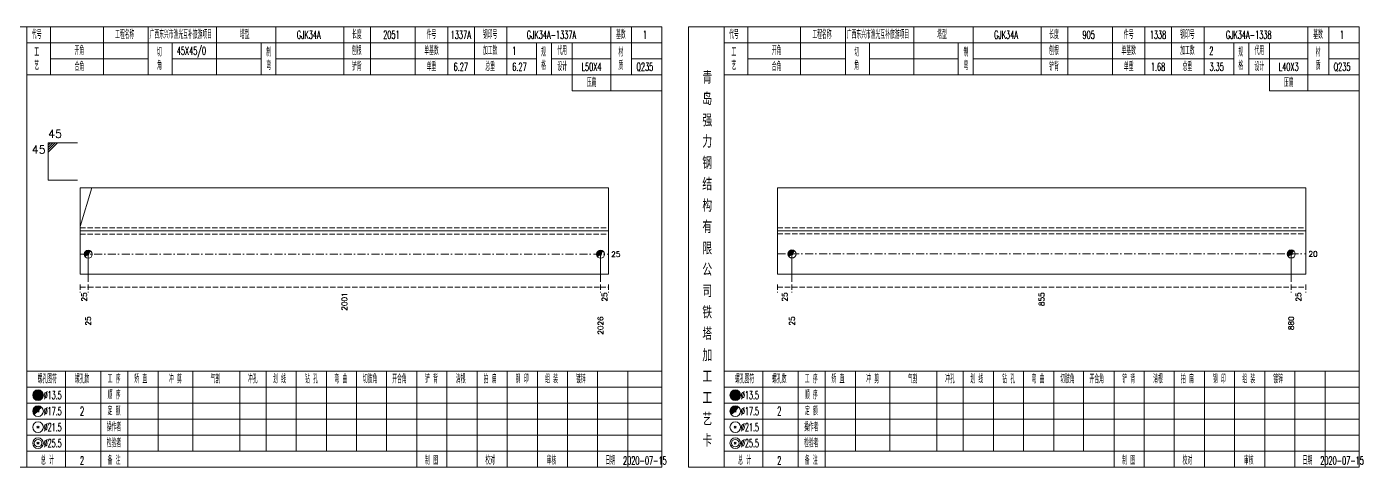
# Model space of a CAD drawing. Extents: x 0 to 2606, y -377 to 6479.
# Drawn here: x 275 to 776, y 175 to 340 of the extents above; entities that cross this region are included whole.
import ezdxf
from ezdxf.enums import TextEntityAlignment as Align

# ---------------------------------------------------------------- set-up
doc = ezdxf.new("R2010")
doc.units = 0
doc.header["$MEASUREMENT"] = 0
doc.linetypes.add('一点画线', pattern=[5.2, 3, -1, 0.2, -1])
doc.linetypes.add('虚线', pattern=[2.75, 2, -0.75])
doc.layers.get('0').update_dxf_attribs({"linetype": 'CONTINUOUS', "lineweight": 25})
doc.layers.add('1', color=7, linetype='CONTINUOUS', lineweight=25)
doc.layers.add('4', color=7, linetype='CONTINUOUS', lineweight=25)
doc.styles.get("Standard").update_dxf_attribs({"font": 'simplex.shx', "width": 0.7, "height": 3, "bigfont": 'gbhzfs.shx'})

msp = doc.modelspace()

# ---------------------------------------------------------------- linework, layer by layer
at = {"color": 7, "linetype": 'Continuous', "lineweight": 13}
for p, q in [((282.7, 296.5), (293.7, 296.5)), ((282.7, 282.5), (282.7, 296.5)), ((283.57, 296.5), (282.7, 295.62)), ((284.45, 296.5), (282.7, 294.75)), ((285.32, 296.5), (282.7, 293.88)), ((286.2, 296.5), (282.7, 293)), ((282.7, 282.5), (293.7, 282.5)), ((294.7, 265.12), (299.05, 279.7)), ((297.7, 254.8), (297.7, 244.5)), ((489.8, 254.8), (489.8, 244.5)), ((561.57, 254.88), (561.57, 244.5)), ((748.73, 254.88), (748.73, 244.5))]:
    msp.add_line(p, q, dxfattribs=at)
at = {"color": 7, "linetype": 'Continuous', "lineweight": 18}
for p, q in [((294.7, 279.7), (294.7, 247.3)), ((294.7, 279.7), (492.8, 279.7)), ((492.8, 279.7), (492.8, 247.3)), ((556.1, 279.62), (556.1, 247.38)), ((556.1, 279.62), (754.2, 279.62)), ((754.2, 279.62), (754.2, 247.38)), ((294.7, 263.5), (492.8, 263.5)), ((556.1, 263.5), (754.2, 263.5))]:
    msp.add_line(p, q, dxfattribs=at)
at = {"color": 1, "linetype": '虚线', "lineweight": 18}
for p, q in [((294.7, 264.7), (492.8, 264.7)), ((294.7, 262.3), (492.8, 262.3)), ((556.1, 264.62), (754.2, 264.62)), ((556.1, 262.38), (754.2, 262.38))]:
    msp.add_line(p, q, dxfattribs=at)
at = {"color": 3, "linetype": '一点画线', "lineweight": 13}
for p, q in [((294.7, 254.8), (492.8, 254.8)), ((556.1, 254.88), (754.2, 254.88))]:
    msp.add_line(p, q, dxfattribs=at)
at = {"color": 8, "linetype": '虚线', "lineweight": 9}
for p, q in [((294.7, 243.5), (294.7, 240.5)), ((294.7, 242.5), (297.7, 242.5)), ((297.7, 243.5), (297.7, 240.5)), ((297.7, 243.5), (297.7, 240.5)), ((297.7, 242.5), (489.8, 242.5)), ((489.8, 243.5), (489.8, 240.5)), ((489.8, 243.5), (489.8, 240.5)), ((489.8, 242.5), (492.8, 242.5)), ((492.8, 243.5), (492.8, 240.5)), ((556.1, 243.5), (556.1, 240.5)), ((556.1, 242.5), (561.57, 242.5)), ((561.57, 243.5), (561.57, 240.5)), ((561.57, 243.5), (561.57, 240.5)), ((561.57, 242.5), (748.73, 242.5)), ((748.73, 243.5), (748.73, 240.5)), ((748.73, 243.5), (748.73, 240.5)), ((748.73, 242.5), (754.2, 242.5)), ((754.2, 243.5), (754.2, 240.5))]:
    msp.add_line(p, q, dxfattribs=at)
at = {"layer": '1', "color": 7, "linetype": 'Continuous', "lineweight": 0}
for p, q in [((297.4, 254.5), (298, 255.1)), ((297.4, 255.1), (298, 254.5)), ((489.5, 254.5), (490.1, 255.1)), ((489.5, 255.1), (490.1, 254.5)), ((561.27, 254.57), (561.87, 255.18)), ((561.27, 255.18), (561.87, 254.57)), ((748.43, 254.57), (749.03, 255.18)), ((748.43, 255.18), (749.03, 254.57))]:
    msp.add_line(p, q, dxfattribs=at)
at = {"layer": '1', "color": 7, "linetype": 'Continuous', "lineweight": 18}
for p, q in [((294.7, 247.3), (492.8, 247.3)), ((556.1, 247.38), (754.2, 247.38))]:
    msp.add_line(p, q, dxfattribs=at)
at = {"layer": '1', "color": 7, "linetype": 'Continuous', "lineweight": 13}
for centre in [(297.7, 254.8), (489.8, 254.8), (561.57, 254.88), (748.73, 254.88)]:
    msp.add_circle(centre, 1.5, dxfattribs=at)
for centre, radius in [((297.7, 254.8), 1.35), ((297.7, 254.8), 1.2), ((297.7, 254.8), 1.05), ((297.7, 254.8), 0.9), ((489.8, 254.8), 1.35), ((489.8, 254.8), 1.2), ((489.8, 254.8), 1.05), ((489.8, 254.8), 0.9), ((561.57, 254.88), 1.35), ((561.57, 254.88), 1.2), ((561.57, 254.88), 1.05), ((561.57, 254.88), 0.9), ((561.57, 254.88), 0.75), ((748.73, 254.88), 1.35), ((748.73, 254.88), 1.2), ((748.73, 254.88), 1.05), ((748.73, 254.88), 0.9), ((748.73, 254.88), 0.75), ((297.7, 254.8), 0.75), ((297.7, 254.8), 0.6), ((297.7, 254.8), 0.45), ((297.7, 254.8), 0.3), ((297.7, 254.8), 0.15), ((489.8, 254.8), 0.75), ((489.8, 254.8), 0.6), ((489.8, 254.8), 0.45), ((489.8, 254.8), 0.3), ((489.8, 254.8), 0.15), ((561.57, 254.88), 0.6), ((561.57, 254.88), 0.45), ((561.57, 254.88), 0.3), ((561.57, 254.88), 0.15), ((748.73, 254.88), 0.6), ((748.73, 254.88), 0.45), ((748.73, 254.88), 0.3), ((748.73, 254.88), 0.15)]:
    msp.add_arc(centre, radius, 45, 225, dxfattribs=at)
at = {"layer": '4', "color": 1, "linetype": 'Continuous', "lineweight": 18}
for p, q in [((274.7, 175), (274.7, 340)), ((283.6, 322), (283.6, 340)), ((303.4, 322), (303.4, 340)), ((320.2, 322), (320.2, 340)), ((345.8, 322), (345.8, 340)), ((368.1, 322), (368.1, 340)), ((393.6, 322), (393.6, 340)), ((403.6, 322), (403.6, 340)), ((420.3, 322), (420.3, 340)), ((432.5, 322), (432.5, 340)), ((442.5, 322), (442.5, 340)), ((454.7, 322), (454.7, 340)), ((493.6, 316), (493.6, 340)), ((501.4, 322), (501.4, 340)), ((536.1, 175), (536.1, 340)), ((545, 322), (545, 340)), ((564.8, 322), (564.8, 340)), ((581.6, 322), (581.6, 340)), ((607.2, 322), (607.2, 340)), ((629.5, 322), (629.5, 340)), ((655, 322), (655, 340)), ((665, 322), (665, 340)), ((681.7, 322), (681.7, 340)), ((693.9, 322), (693.9, 340)), ((703.9, 322), (703.9, 340)), ((716.1, 322), (716.1, 340)), ((755, 316), (755, 340)), ((762.8, 322), (762.8, 340)), ((274.7, 334), (512.8, 334)), ((329.2, 322), (329.2, 334)), ((362.5, 322), (362.5, 334)), ((465.8, 322), (465.8, 334)), ((471.4, 322), (471.4, 334)), ((479.2, 316), (479.2, 334)), ((536.1, 334), (774.2, 334)), ((590.6, 322), (590.6, 334)), ((623.9, 322), (623.9, 334)), ((727.2, 322), (727.2, 334)), ((732.8, 322), (732.8, 334)), ((740.6, 316), (740.6, 334)), ((283.6, 328), (320.2, 328)), ((329.2, 328), (362.5, 328)), ((368.1, 328), (465.8, 328)), ((471.4, 328), (493.6, 328)), ((501.4, 328), (512.8, 328)), ((545, 328), (581.6, 328)), ((590.6, 328), (623.9, 328)), ((629.5, 328), (727.2, 328)), ((732.8, 328), (755, 328)), ((762.8, 328), (774.2, 328)), ((274.7, 322), (512.8, 322)), ((536.1, 322), (774.2, 322)), ((479.2, 316), (512.8, 316)), ((740.6, 316), (774.2, 316)), ((274.7, 211), (512.8, 211)), ((289.2, 175), (289.2, 211)), ((302.5, 175), (302.5, 211)), ((312.6, 175), (312.6, 211)), ((324, 181), (324, 211)), ((336.9, 181), (336.9, 211)), ((354.5, 181), (354.5, 211)), ((364.4, 181), (364.4, 211)), ((375.7, 181), (375.7, 211)), ((387, 181), (387, 211)), ((398.3, 181), (398.3, 211)), ((409.5, 181), (409.5, 211)), ((420.9, 181), (420.9, 211)), ((432.2, 181), (432.2, 211)), ((443.5, 181), (443.5, 211)), ((454.8, 181), (454.8, 211)), ((466.1, 181), (466.1, 211)), ((477.4, 181), (477.4, 211)), ((488.7, 181), (488.7, 211)), ((500, 181), (500, 211)), ((536.1, 211), (774.2, 211)), ((550.6, 175), (550.6, 211)), ((563.9, 175), (563.9, 211)), ((574, 175), (574, 211)), ((585.4, 181), (585.4, 211)), ((598.3, 181), (598.3, 211)), ((615.9, 181), (615.9, 211)), ((625.8, 181), (625.8, 211)), ((637.1, 181), (637.1, 211)), ((648.4, 181), (648.4, 211)), ((659.7, 181), (659.7, 211)), ((670.9, 181), (670.9, 211)), ((682.3, 181), (682.3, 211)), ((693.6, 181), (693.6, 211)), ((704.9, 181), (704.9, 211)), ((716.2, 181), (716.2, 211)), ((727.5, 181), (727.5, 211)), ((738.8, 181), (738.8, 211)), ((750.1, 181), (750.1, 211)), ((761.4, 181), (761.4, 211)), ((274.7, 205), (512.8, 205)), ((536.1, 205), (774.2, 205)), ((274.7, 199), (512.8, 199)), ((536.1, 199), (774.2, 199)), ((274.7, 193), (512.8, 193)), ((536.1, 193), (774.2, 193)), ((274.7, 187), (512.8, 187)), ((536.1, 187), (774.2, 187)), ((274.7, 181), (512.8, 181)), ((420.9, 175), (420.9, 181)), ((432.2, 175), (432.2, 181)), ((443.5, 175), (443.5, 181)), ((454.8, 175), (454.8, 181)), ((466.1, 175), (466.1, 181)), ((477.4, 175), (477.4, 181)), ((488.7, 175), (488.7, 181)), ((500, 175), (500, 181)), ((536.1, 181), (774.2, 181)), ((682.3, 175), (682.3, 181)), ((693.6, 175), (693.6, 181)), ((704.9, 175), (704.9, 181)), ((716.2, 175), (716.2, 181)), ((727.5, 175), (727.5, 181)), ((738.8, 175), (738.8, 181)), ((750.1, 175), (750.1, 181)), ((761.4, 175), (761.4, 181))]:
    msp.add_line(p, q, dxfattribs=at)
at = {"layer": '4', "color": 7, "linetype": 'Continuous', "lineweight": 13}
for p, q in [((278.7, 201.8), (279.1, 202.2)), ((279.1, 201.8), (278.7, 202.2)), ((540.1, 201.8), (540.5, 202.2)), ((540.5, 201.8), (540.1, 202.2)), ((278.5, 189.6), (279.3, 190.4)), ((279.3, 189.6), (278.5, 190.4)), ((539.9, 189.6), (540.7, 190.4)), ((540.7, 189.6), (539.9, 190.4)), ((278.5, 183.6), (279.3, 184.4)), ((279.3, 183.6), (278.5, 184.4)), ((539.9, 183.6), (540.7, 184.4)), ((540.7, 183.6), (539.9, 184.4))]:
    msp.add_line(p, q, dxfattribs=at)
at = {"layer": '4', "color": 7, "linetype": 'Continuous', "lineweight": 0}
for p, q in [((278.5, 195.6), (279.3, 196.4)), ((278.5, 196.4), (279.3, 195.6)), ((539.9, 195.6), (540.7, 196.4)), ((539.9, 196.4), (540.7, 195.6))]:
    msp.add_line(p, q, dxfattribs=at)
at = {"layer": '4', "color": 1, "linetype": 'Continuous', "lineweight": 18}
for points in [[(261.4, 340), (261.4, 175), (512.8, 175), (512.8, 340)], [(522.8, 340), (522.8, 175), (774.2, 175), (774.2, 340)]]:
    msp.add_lwpolyline(points, close=True, dxfattribs=at)
at = {"layer": '4', "color": 7, "linetype": 'Continuous', "lineweight": 13}
for centre, radius in [((278.9, 202), 2), ((278.9, 202), 1.8), ((278.9, 202), 1.6), ((278.9, 202), 1.4), ((278.9, 202), 1.2), ((278.9, 202), 1), ((278.9, 202), 0.8), ((278.9, 202), 0.6), ((278.9, 202), 0.4), ((278.9, 202), 0.2), ((540.3, 202), 2), ((540.3, 202), 1.8), ((540.3, 202), 1.6), ((540.3, 202), 1.4), ((540.3, 202), 1.2), ((540.3, 202), 1), ((540.3, 202), 0.8), ((540.3, 202), 0.6), ((540.3, 202), 0.4), ((540.3, 202), 0.2), ((278.9, 196), 2), ((540.3, 196), 2), ((278.9, 190), 2), ((540.3, 190), 2), ((278.9, 184), 2), ((540.3, 184), 2), ((278.9, 184), 1.4), ((540.3, 184), 1.4)]:
    msp.add_circle(centre, radius, dxfattribs=at)
for centre, radius in [((278.9, 196), 1.8), ((278.9, 196), 1.6), ((278.9, 196), 1.4), ((278.9, 196), 1.2), ((278.9, 196), 1), ((278.9, 196), 0.8), ((278.9, 196), 0.6), ((278.9, 196), 0.4), ((278.9, 196), 0.2), ((540.3, 196), 1.8), ((540.3, 196), 1.6), ((540.3, 196), 1.4), ((540.3, 196), 1.2), ((540.3, 196), 1), ((540.3, 196), 0.8), ((540.3, 196), 0.6), ((540.3, 196), 0.4), ((540.3, 196), 0.2)]:
    msp.add_arc(centre, radius, 45, 225, dxfattribs=at)

# ---------------------------------------------------------------- texts
at = {"color": 7, "linetype": 'Continuous', "lineweight": 13}
msp.add_text('45', height=3, dxfattribs=at).set_placement((282.7, 297.5), align=Align.BOTTOM_LEFT)
msp.add_text('45', height=3, dxfattribs=at).set_placement((281.7, 295.5), align=Align.TOP_RIGHT)
for s, p in [('25', (493.8, 254.8)), ('20', (755.2, 254.88))]:
    msp.add_text(s, height=2, dxfattribs=at).set_placement(p, align=Align.MIDDLE_LEFT)
at = {"color": 8, "linetype": 'Continuous', "lineweight": 9}
for s, p in [('25', (296.2, 240.5)), ('2001', (393.75, 240.5)), ('25', (491.3, 240.5)), ('25', (558.84, 240.5)), ('855', (655.15, 240.5)), ('25', (751.46, 240.5))]:
    msp.add_text(s, height=2, rotation=90, dxfattribs=at).set_placement(p, align=Align.MIDDLE_RIGHT)
at = {"layer": '1', "color": 7, "linetype": 'Continuous', "lineweight": 13}
for s, p in [('25', (297.7, 231.5)), ('2026', (489.8, 231.5)), ('25', (561.57, 231.5)), ('880', (748.73, 231.5))]:
    msp.add_text(s, height=2, rotation=90, dxfattribs=at).set_placement(p, align=Align.MIDDLE_RIGHT)
at = {"layer": '4', "color": 1, "linetype": 'Continuous', "lineweight": 13}
for s, height, width, p in [('代号', 3, 0.6, (278.4, 337)), ('工程名称', 3, 0.6, (311.4, 337)), ('广西东兴市渔光互补旅游项目', 3, 0.6, (332.4, 337)), ('塔型', 3, 0.6, (356.4, 337)), ('GJK34A', 3, 0.6, (380.4, 337)), ('长度', 3, 0.6, (398.4, 337)), ('2051', 3, 0.6, (411.4, 337)), ('件号', 3, 0.6, (426.4, 337)), ('1337A', 3, 0.6, (437.4, 337)), ('钢印号', 3, 0.6, (448.4, 337)), ('GJK34A-1337A', 3, 0.6, (471.4, 337)), ('基数', 3, 0.6, (497.4, 337)), ('1', 3, 0.6, (506.4, 337)), ('代号', 3, 0.6, (539.8, 337)), ('工程名称', 3, 0.6, (572.8, 337)), ('广西东兴市渔光互补旅游项目', 3, 0.6, (593.8, 337)), ('塔型', 3, 0.6, (617.8, 337)), ('GJK34A', 3, 0.6, (641.8, 337)), ('长度', 3, 0.6, (659.8, 337)), ('905', 3, 0.6, (672.8, 337)), ('件号', 3, 0.6, (687.8, 337)), ('1338', 3, 0.6, (698.8, 337)), ('钢印号', 3, 0.6, (709.8, 337)), ('GJK34A-1338', 3, 0.6, (732.8, 337)), ('基数', 3, 0.6, (758.8, 337)), ('1', 3, 0.6, (767.8, 337)), ('工', 3, 0.6, (278.4, 330.4)), ('开角', 3, 0.6, (294.4, 331)), ('切', 3, 0.6, (324.4, 330.4)), ('45X45/0', 3, 0.6, (336.4, 331)), ('制', 3, 0.6, (365.4, 330.4)), ('刨根', 3, 0.6, (398.4, 331)), ('单基数', 3, 0.6, (426.4, 331)), ('加工数', 3, 0.6, (448.4, 331)), ('1', 3, 0.6, (457.4, 331)), ('规', 3, 0.6, (468.4, 330.4)), ('代用', 3, 0.6, (475.4, 331)), ('材', 3, 0.6, (497.4, 330.4)), ('工', 3, 0.6, (539.8, 330.4)), ('开角', 3, 0.6, (555.8, 331)), ('切', 3, 0.6, (585.8, 330.4)), ('制', 3, 0.6, (626.8, 330.4)), ('刨根', 3, 0.6, (659.8, 331)), ('单基数', 3, 0.6, (687.8, 331)), ('加工数', 3, 0.6, (709.8, 331)), ('2', 3, 0.6, (718.8, 331)), ('规', 3, 0.6, (729.8, 330.4)), ('代用', 3, 0.6, (736.8, 331)), ('材', 3, 0.6, (758.8, 330.4)), ('艺', 3, 0.6, (278.4, 325.4)), ('合角', 3, 0.6, (294.4, 325)), ('角', 3, 0.6, (324.4, 325.4)), ('弯', 3, 0.6, (365.4, 325.4)), ('铲背', 3, 0.6, (398.4, 325)), ('单重', 3, 0.6, (426.4, 325)), ('6.27', 3, 0.6, (437.4, 325)), ('总重', 3, 0.6, (448.4, 325)), ('6.27', 3, 0.6, (459.4, 325)), ('格', 3, 0.6, (468.4, 325.4)), ('设计', 3, 0.6, (475.4, 325)), ('L50X4', 3, 0.6, (486.4, 325)), ('质', 3, 0.6, (497.4, 325.4)), ('Q235', 3, 0.6, (506.4, 325)), ('艺', 3, 0.6, (539.8, 325.4)), ('合角', 3, 0.6, (555.8, 325)), ('角', 3, 0.6, (585.8, 325.4)), ('弯', 3, 0.6, (626.8, 325.4)), ('铲背', 3, 0.6, (659.8, 325)), ('单重', 3, 0.6, (687.8, 325)), ('1.68', 3, 0.6, (698.8, 325)), ('总重', 3, 0.6, (709.8, 325)), ('3.35', 3, 0.6, (720.8, 325)), ('格', 3, 0.6, (729.8, 325.4)), ('设计', 3, 0.6, (736.8, 325)), ('L40X3', 3, 0.6, (747.8, 325)), ('质', 3, 0.6, (758.8, 325.4)), ('Q235', 3, 0.6, (767.8, 325)), ('压扁', 3, 0.6, (486.4, 319)), ('青', 4.6, 0.8, (529.8, 321)), ('压扁', 3, 0.6, (747.8, 319)), ('岛', 4.6, 0.8, (529.8, 313)), ('强', 4.6, 0.8, (529.8, 305)), ('力', 4.6, 0.8, (529.8, 297)), ('钢', 4.6, 0.8, (529.8, 289)), ('结', 4.6, 0.8, (529.8, 281)), ('构', 4.6, 0.8, (529.8, 273)), ('有', 4.6, 0.8, (529.8, 265)), ('限', 4.6, 0.8, (529.8, 257)), ('公', 4.6, 0.8, (529.8, 249)), ('司', 4.6, 0.8, (529.8, 241)), ('铁', 4.6, 0.8, (529.8, 233)), ('塔', 4.6, 0.8, (529.8, 225)), ('加', 4.6, 0.8, (529.8, 217)), ('工', 4.6, 0.8, (529.8, 209)), ('螺孔图符', 3, 0.6, (282.4, 208)), ('螺孔数', 3, 0.6, (295.4, 208)), ('工 序', 3, 0.6, (307.4, 208)), ('矫 直', 3, 0.6, (317.4, 208)), ('冲 剪', 3, 0.6, (330.4, 208)), ('气割', 3, 0.6, (345.4, 208)), ('冲孔', 3, 0.6, (359.4, 208)), ('划 线', 3, 0.6, (369.4, 208)), ('钻 孔', 3, 0.6, (381.4, 208)), ('弯 曲', 3, 0.6, (392.4, 208)), ('切肢角', 3, 0.6, (403.4, 208)), ('开合角', 3, 0.6, (414.4, 208)), ('铲 背', 3, 0.6, (426.4, 208)), ('清根', 3, 0.6, (437.4, 208)), ('拍 扁', 3, 0.6, (448.4, 208)), ('钢 印', 3, 0.6, (460.4, 208)), ('组 装', 3, 0.6, (471.4, 208)), ('镀锌', 3, 0.6, (482.4, 208)), ('螺孔图符', 3, 0.6, (543.8, 208)), ('螺孔数', 3, 0.6, (556.8, 208)), ('工 序', 3, 0.6, (568.8, 208)), ('矫 直', 3, 0.6, (578.8, 208)), ('冲 剪', 3, 0.6, (591.8, 208)), ('气割', 3, 0.6, (606.8, 208)), ('冲孔', 3, 0.6, (620.8, 208)), ('划 线', 3, 0.6, (630.8, 208)), ('钻 孔', 3, 0.6, (642.8, 208)), ('弯 曲', 3, 0.6, (653.8, 208)), ('切肢角', 3, 0.6, (664.8, 208)), ('开合角', 3, 0.6, (675.8, 208)), ('铲 背', 3, 0.6, (687.8, 208)), ('清根', 3, 0.6, (698.8, 208)), ('拍 扁', 3, 0.6, (709.8, 208)), ('钢 印', 3, 0.6, (721.8, 208)), ('组 装', 3, 0.6, (732.8, 208)), ('镀锌', 3, 0.6, (743.8, 208)), ('%%C13.5', 3, 0.5, (284.4, 202)), ('顺 序', 3, 0.6, (307.4, 202)), ('工', 4.6, 0.8, (529.8, 201)), ('%%C13.5', 3, 0.5, (545.8, 202)), ('顺 序', 3, 0.6, (568.8, 202)), ('%%C17.5', 3, 0.5, (284.4, 196)), ('2', 3.2, 0.6, (295.4, 196)), ('定 额', 3, 0.6, (307.4, 196)), ('艺', 4.6, 0.8, (529.8, 193)), ('%%C17.5', 3, 0.5, (545.8, 196)), ('2', 3.2, 0.6, (556.8, 196)), ('定 额', 3, 0.6, (568.8, 196)), ('%%C21.5', 3, 0.5, (284.4, 190)), ('操作者', 3, 0.6, (307.4, 190)), ('%%C21.5', 3, 0.5, (545.8, 190)), ('操作者', 3, 0.6, (568.8, 190)), ('%%C25.5', 3, 0.5, (284.4, 184)), ('检验者', 3, 0.6, (307.4, 184)), ('卡', 4.6, 0.8, (529.8, 185)), ('%%C25.5', 3, 0.5, (545.8, 184)), ('检验者', 3, 0.6, (568.8, 184)), ('总 计', 3, 0.6, (282.4, 177.5)), ('2', 3, 0.6, (295.4, 177.5)), ('备 注', 3, 0.6, (307.4, 177.5)), ('制 图', 3, 0.6, (426.4, 177.5)), ('校对', 3, 0.6, (448.4, 177.5)), ('审核', 3, 0.6, (471.4, 177.5)), ('日期', 3, 0.6, (493.4, 177.5)), ('2020-07-15', 3, 0.6, (506.4, 177.5)), ('总 计', 3, 0.6, (543.8, 177.5)), ('2', 3, 0.6, (556.8, 177.5)), ('备 注', 3, 0.6, (568.8, 177.5)), ('制 图', 3, 0.6, (687.8, 177.5)), ('校对', 3, 0.6, (709.8, 177.5)), ('审核', 3, 0.6, (732.8, 177.5)), ('日期', 3, 0.6, (754.8, 177.5)), ('2020-07-15', 3, 0.6, (767.8, 177.5))]:
    msp.add_text(s, height=height, dxfattribs=dict(at, width=width)).set_placement(p, align=Align.MIDDLE_CENTER)

doc.saveas('drawing.dxf')
